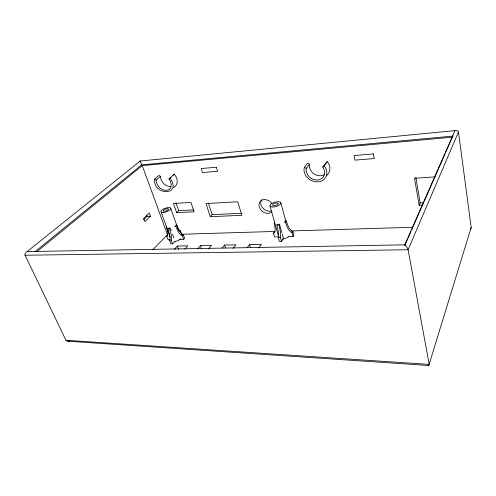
<?xml version="1.0" encoding="UTF-8"?>
<svg xmlns="http://www.w3.org/2000/svg" width="496" height="496" viewBox="0 0 496 496"><rect width="100%" height="100%" fill="white"/><g stroke="black" fill="none" stroke-linecap="round" stroke-linejoin="round"><path stroke-width="0.74" d="M309.578 164.201L306.317 168.355L306.119 169.973A9.765 8.302 36.8 0 0 317.862 179.998A9.765 8.302 36.8 0 0 323.392 167.989L322.722 167.071L327.205 161.646C330.156 164.864 330.931 170.041 328.358 173.718C325.674 176.043 324.861 180.11 321.042 181.176C312.747 184.332 302.014 176.433 304.333 167.388L307.619 163.246L309.578 164.201L309.374 165.813A9.66 8.258 36.7 0 0 314.712 174.35A9.66 8.258 36.7 0 0 324.427 174.524M326.48 175.652C327.472 172.23 326.461 168.448 324.093 165.825L327.205 161.646M471.188 227.428L428.78 365.509L67.196 341.167L65.931 340.275L24.8 254.622L25.253 253.251L26.195 252.303L140.244 161.008L456.165 130.504L457.597 130.758L458.471 132.017L471.188 227.428L470.518 229.363M458.471 132.017L408.09 249.748L429.22 364.393L65.931 340.275M27.503 251.59L404.761 244.838L454.9 130.814M404.748 245.619L407.545 239.239M408.171 237.82L410.973 231.44M411.593 230.026L418.438 214.427M419.064 213.013L423.417 203.087M424.043 201.667L429.331 189.621M429.951 188.201L434.31 178.281M434.93 176.861L445.203 153.469M445.823 152.049L452.358 137.163L142.247 165.608L36.84 251.708M422.164 205.121L419.101 205.257L420.149 202.907L415.859 177.5M288.095 236.623L293.13 236.493L293.93 235.34L292.882 231.44L292.392 231.452C288.802 229.257 287.531 224.762 286.322 220.968L284.958 221.018M293.13 236.493L292.076 232.587L292.882 231.44M277.407 224.149L276.842 224.905L278.368 231.824L278.684 236.034L278.306 237.553L279.403 241.453L281.455 241.409L283.489 238.557L282.28 234.217M281.455 241.409L280.358 237.503L280.736 235.978L280.42 231.762L278.901 224.831L279.465 224.08M284.127 222.14L285.498 222.09L286.322 220.968M278.82 236.865L274.592 236.97L273.501 233.126L274.815 231.979M258.627 248.056L261.417 244.348L249.569 244.59L247.213 247.609M233.015 248.453L235.91 244.869L224.533 245.098L222.072 248.056M208.394 248.874L211.414 245.365L200.483 245.588L197.923 248.484M169.911 177.99C182.708 195.765 153.202 196.056 154.479 179.211L158.825 175.435L160.499 176.285L156.166 180.073L156.197 181.486A8.736 6.417 47.4 0 0 166.687 190.352A8.736 6.417 47.4 0 0 169.62 179.881L168.981 179.075L174.17 174.177C177.797 177.642 178.833 185.064 173.557 187.513M173.234 175.249L174.17 174.177M184.741 249.277L187.872 245.842L177.363 246.059L174.226 249.42M210.298 216.696L241.85 215.307L237.739 201.785L205.976 203.54L210.298 216.696L212.195 214.644L242.104 213.274M179.403 239.438L183.619 239.332L184.611 238.272L183.353 234.713L182.943 234.726C179.645 232.63 178.238 228.619 176.836 225.147L175.696 225.19M176.836 225.147L175.82 226.182C177.227 229.66 178.641 233.684 181.945 235.78L183.353 234.713M169.682 228.024L168.535 228.067L167.853 228.755L169.644 235.073L170.004 238.923L169.533 240.318L170.835 243.877L172.546 243.84L175.038 241.217M169.533 240.318L171.25 240.275L171.715 238.88L171.362 235.023L169.57 228.699L170.258 228.005M181.66 234.23L180.414 230.714L179.502 230.776L177.692 228.501M170.153 239.68L168.082 239.735L166.792 236.22L167.809 235.178M152.911 249.606L167.505 234.695L142.247 165.608M176.675 212.641L194.122 211.792L190.954 202.461L173.433 203.453L176.675 212.641L178.684 210.651L193.806 209.889M150.524 216.225L144.863 221.557L143.654 218.352L149.339 213.051L150.524 216.225L147.151 216.38L143.536 219.765M322.722 167.071L324.093 165.825M168.981 179.075L171.108 177.165M35.036 251.67L141.658 164.858L453.27 136.059M69.756 340.975L67.983 341.267M435.11 176.905L414.507 178.244L419.101 205.257M420.149 202.907L423.2 202.765M174.679 226.226L175.82 226.182M167.853 228.755L169.57 228.699M276.842 224.905L278.901 224.831M178.721 230.77L180.414 230.714M181.437 234.273L275.044 231.44M291.295 230.95L412.753 227.273M166.792 236.22L167.722 235.532L167.865 232.457L166.315 226.542M273.501 233.126L274.685 232.37L275.237 229.003L274.139 222.512M292.076 232.587L291.586 232.599C287.99 230.398 286.707 225.891 285.498 222.09M278.306 237.553L280.358 237.503M24.955 255.248L408.09 249.748L406.881 247.027L404.761 244.838M428.556 365.496L428.023 365.292M304.333 167.388L306.317 168.355M154.479 179.211L156.166 180.073M146.68 215.115L147.151 216.38M141.658 164.858L140.077 160.871L140.095 161.336M161.07 211.897L170.314 237.274M171.25 240.275L172.546 243.84M170.506 228.699L171.263 230.783M172.521 234.261L173.78 237.739M177.363 246.059L178.585 249.426M170.63 208.115L178.114 229.14M182.354 235.767L183.619 239.332M175.968 202.901L178.684 210.651M200.483 245.588L201.661 249.023M208.388 202.988L212.195 214.644M224.533 245.098L225.444 247.901M249.569 244.59L250.443 247.454M269.985 205.902L278.919 237.665M279.663 224.8L281.877 232.767M280.81 202.796L285.857 221.321M160.499 176.285L160.524 177.692A8.649 6.398 47.6 0 0 170.86 186.484M271.957 211.842A7.855 6.237 39.1 0 1 261.46 210.558A7.855 6.237 39.1 0 1 261.045 200.657A7.855 6.237 39.1 0 1 271.591 203.056M271.231 211.048A7.818 6.231 39.2 0 1 262.613 207.799A7.818 6.231 39.2 0 1 261.826 199.497M180.47 238.898A5.059 2.058 -19.5 0 1 175.014 241.471M288.492 236.759A5.499 2.461 -15.5 0 1 282.193 238.967M216.299 167.245L201.153 168.528L202.449 172.534L217.57 171.306L216.299 167.245M373.314 153.934L354.02 155.57L354.981 160.127L374.226 158.565L373.314 153.934M277.617 203.106L277.097 203.007A2.889 1.166 -15.6 0 0 273.699 203.788A2.889 1.166 -15.6 0 0 272.806 205.406L273.166 205.598A2.889 1.166 -15.6 0 0 277.097 204.922A2.889 1.166 -15.6 0 0 277.617 203.106M168.063 208.859L167.679 208.76A2.654 0.967 -19.2 0 0 164.647 209.473A2.654 0.967 -19.2 0 0 163.401 210.974L163.637 211.153A2.654 0.967 -19.2 0 0 167.071 210.54A2.654 0.967 -19.2 0 0 168.063 208.859M163.333 212.474A5.171 1.891 -19.2 0 0 170.779 208.587A5.171 1.891 -19.2 0 0 163.463 208.99A5.171 1.891 -19.2 0 0 163.333 212.474M272.099 206.999A5.63 2.275 -15.6 0 0 280.817 203.41A5.63 2.275 -15.6 0 0 273.29 202.69A5.63 2.275 -15.6 0 0 272.099 206.999"/></g></svg>
